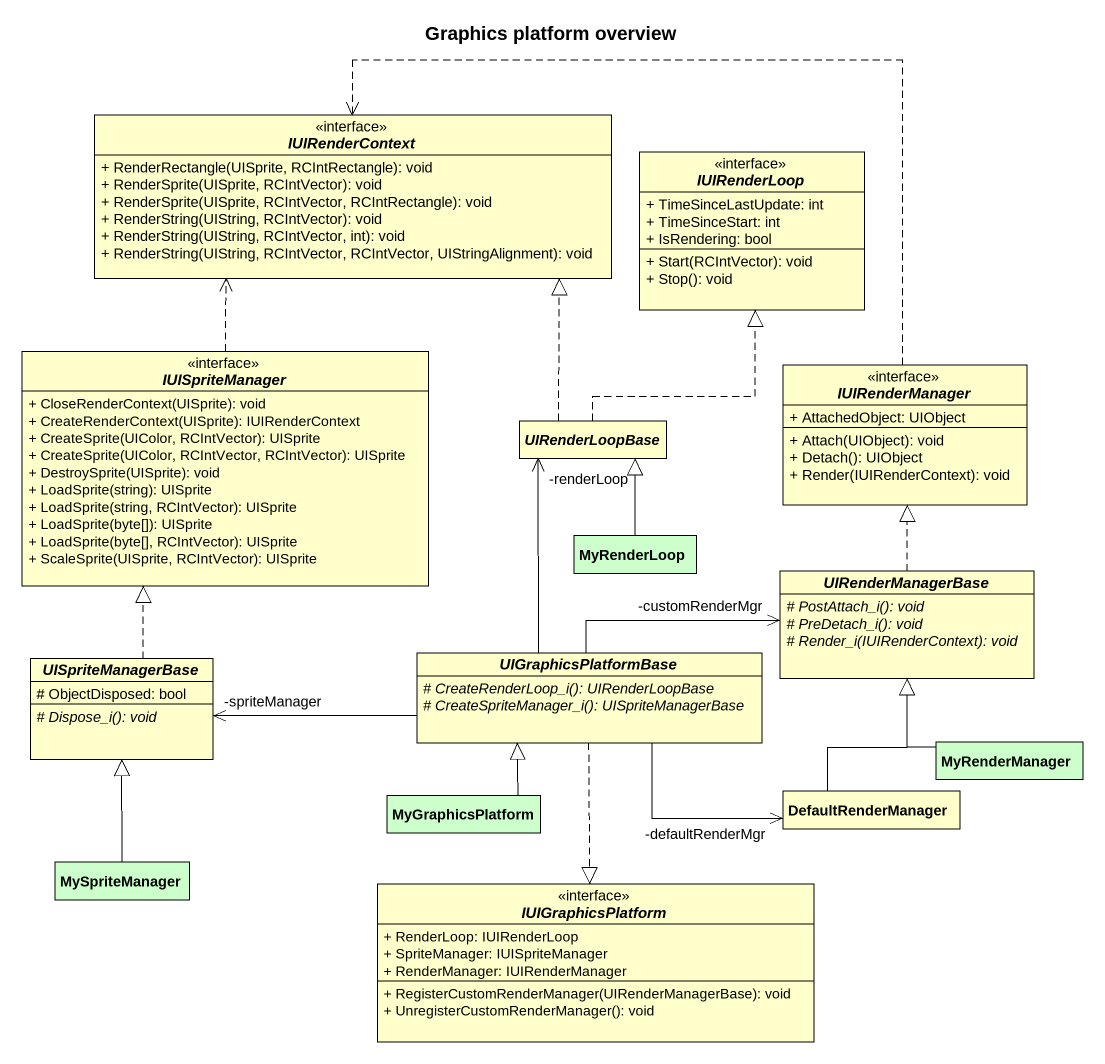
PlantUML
@startuml
title Graphics platform overview
hide circle
hide empty members
skinparam classAttributeIconSize 0
interface IUIRenderContext <<interface>> {
  + RenderRectangle(UISprite, RCIntRectangle): void
  + RenderSprite(UISprite, RCIntVector): void
  + RenderSprite(UISprite, RCIntVector, RCIntRectangle): void
  + RenderString(UIString, RCIntVector): void
  + RenderString(UIString, RCIntVector, int): void
  + RenderString(UIString, RCIntVector, RCIntVector, UIStringAlignment): void
}
interface IUIRenderLoop <<interface>> {
  + TimeSinceLastUpdate: int
  + TimeSinceStart: int
  + IsRendering: bool
  + Start(RCIntVector): void
  + Stop(): void
}
interface IUISpriteManager <<interface>> {
  + CloseRenderContext(UISprite): void
  + CreateRenderContext(UISprite): IUIRenderContext
  + CreateSprite(UIColor, RCIntVector): UISprite
  + CreateSprite(UIColor, RCIntVector, RCIntVector): UISprite
  + DestroySprite(UISprite): void
  + LoadSprite(string): UISprite
  + LoadSprite(string, RCIntVector): UISprite
  + LoadSprite(byte[]): UISprite
  + LoadSprite(byte[], RCIntVector): UISprite
  + ScaleSprite(UISprite, RCIntVector): UISprite
}
interface IUIRenderManager <<interface>> {
  + AttachedObject: UIObject
  + Attach(UIObject): void
  + Detach(): UIObject
  + Render(IUIRenderContext): void
}
abstract class UIRenderLoopBase
class MyRenderLoop #CCFFCC
abstract class UIRenderManagerBase {
  {abstract} # PostAttach_i(): void
  {abstract} # PreDetach_i(): void
  {abstract} # Render_i(IUIRenderContext): void
}
abstract class UISpriteManagerBase {
  # ObjectDisposed: bool
  {abstract} # Dispose_i(): void
}
abstract class UIGraphicsPlatformBase {
  {abstract} # CreateRenderLoop_i(): UIRenderLoopBase
  {abstract} # CreateSpriteManager_i(): UISpriteManagerBase
}
class MyRenderManager #CCFFCC
class MyGraphicsPlatform #CCFFCC
class DefaultRenderManager
class MySpriteManager #CCFFCC
interface IUIGraphicsPlatform <<interface>> {
  + RenderLoop: IUIRenderLoop
  + SpriteManager: IUISpriteManager
  + RenderManager: IUIRenderManager
  + RegisterCustomRenderManager(UIRenderManagerBase): void
  + UnregisterCustomRenderManager(): void
}
IUISpriteManager .up.> IUIRenderContext
IUIRenderManager .left.> IUIRenderContext
UIRenderLoopBase .up.|> IUIRenderContext
UIRenderLoopBase .up.|> IUIRenderLoop
MyRenderLoop -up-|> UIRenderLoopBase
UIRenderManagerBase .up.|> IUIRenderManager
UISpriteManagerBase .up.|> IUISpriteManager
UIGraphicsPlatformBase -up-> "-renderLoop" UIRenderLoopBase
UIGraphicsPlatformBase -right-> "-customRenderMgr" UIRenderManagerBase
UIGraphicsPlatformBase -left-> "-spriteManager" UISpriteManagerBase
UIGraphicsPlatformBase -right-> "-defaultRenderMgr" DefaultRenderManager
UIGraphicsPlatformBase ..|> IUIGraphicsPlatform
MyRenderManager -up-|> UIRenderManagerBase
MyGraphicsPlatform -up-|> UIGraphicsPlatformBase
DefaultRenderManager -up-|> UIRenderManagerBase
MySpriteManager -up-|> UISpriteManagerBase
@enduml
